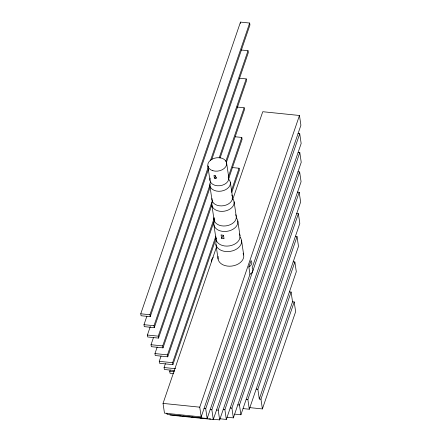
<?xml version="1.0" encoding="UTF-8"?>
<svg xmlns="http://www.w3.org/2000/svg" width="442" height="442" viewBox="0 0 442 442"><rect width="100%" height="100%" fill="white"/><g stroke="black" fill="none" stroke-linecap="round" stroke-linejoin="round"><path stroke-width="0.66" d="M140.766 313.792L240.481 22.1L249.658 23.045L249.945 24.99L150.23 316.682L141.053 315.737L140.766 313.792L149.943 314.732L150.23 316.682M208.331 169.579L154.291 327.66L144.28 326.627L143.993 324.682L146.893 316.19M149.943 314.732L249.658 23.045M210.094 187.27L158.534 338.091L147.689 336.981L147.401 335.03L150.302 326.544M154.291 327.66L154.004 325.71L208.491 166.319M210.502 160.44L248.017 50.697L241.343 50.012M211.685 159.777L248.305 52.648L248.017 50.697M211.856 204.972L163.01 347.871L151.324 346.672L151.037 344.721L153.49 337.544M158.534 338.091L158.247 336.147L210.254 184.016M219.182 157.899L246.188 78.897L239.409 78.201M220.138 157.888L246.476 80.847L246.188 78.897M214.635 219.702L167.761 356.81L155.247 355.528L154.96 353.578L157.192 347.047M216.016 178.43L215.624 175.75A9.509 6.68 -8.4 0 1 213.967 175.463L214.364 178.143A9.509 6.68 -8.4 0 0 216.016 178.43L216.431 177.214M163.01 347.871L162.717 345.92L212.464 200.414M225.845 161.264L244.139 107.754L237 107.025M226.359 162.557L244.426 109.704L244.139 107.754M216.171 238.056L172.894 364.65L159.545 363.28L159.258 361.329L161.043 356.108M167.761 356.81L167.474 354.86L214.121 218.409M228.183 177.275L241.802 137.445L235.21 136.771M174.502 370.523L164.374 369.484L164.081 367.534L165.424 363.622M228.696 178.568L242.089 139.396L241.802 137.445M173.441 373.617L170.026 373.263L169.739 371.313L170.187 370.015M172.894 364.65L172.607 362.7L215.884 236.105M231.276 191.082L239.083 168.242L232.409 167.557M231.79 192.375L239.371 170.192L239.083 168.242M232.636 199.806L262.752 111.715L299.466 115.484L300.908 125.224L252.15 267.858A6.917 4.856 -8.4 0 1 249.951 274.289L201.193 416.916L164.474 413.148L163.037 403.402L216.353 247.443M201.193 416.916L199.751 407.17L299.466 115.484M248.868 266.979L251.067 260.548A6.917 4.856 -8.4 0 1 248.868 266.979L249.951 274.289M166.905 413.082L167.098 414.381L207.149 418.491L205.712 408.745L299.726 133.738L298.057 133.567M207.149 418.491L301.162 143.484L299.726 133.738M169.905 415.071L213.293 419.524L211.856 409.784L299.798 152.534L298.129 152.363M213.293 419.524L301.234 162.28L299.798 152.534M212.889 419.204L219.663 419.9L218.226 410.154L299.643 171.993L297.974 171.822M219.663 419.9L301.079 181.734L299.643 171.993M220.144 418.806L226.315 419.441L224.879 409.695L299.201 192.281L297.532 192.11M226.315 419.441L300.643 202.027L299.201 192.281M227.188 417.248L233.348 417.878L231.912 408.137L298.389 213.674L296.72 213.503M233.348 417.878L299.825 223.42L298.389 213.674M234.757 414.137L240.912 414.767L239.47 405.021L297.041 236.614L295.372 236.442M240.912 414.767L298.483 246.36L297.041 236.614M243.155 408.601L249.299 409.231L247.863 399.485L294.869 261.984L293.201 261.813M249.299 409.231L296.306 271.725L294.869 261.984M249.459 407.596L262.399 408.927L260.962 399.181L259.294 399.01L257.852 389.264L291.09 292.035L289.422 291.864M259.294 399.01L292.532 301.781L291.09 292.035M260.962 399.181L294.201 301.952L292.532 301.781M262.399 408.927L295.637 311.693L294.201 301.952M143.993 324.682L154.004 325.71M147.401 335.03L158.247 336.147M151.037 344.721L162.717 345.92M154.96 353.578L167.474 354.86M159.258 361.329L172.607 362.7M164.081 367.534L175.568 368.716M169.739 371.313L174.518 371.805M256.183 389.093L257.852 389.264M246.194 399.314L247.863 399.485M237.802 404.85L239.47 405.021M230.243 407.966L231.912 408.137M223.21 409.524L224.879 409.695M163.037 403.402L199.751 407.17M204.044 408.574L205.712 408.745M216.558 409.983L218.226 410.154M210.188 409.612L211.856 409.784M174.292 415.242L176.319 415.452M179.032 415.729L180.386 415.867M183.093 416.149L185.126 416.353M187.159 416.563L189.187 416.773M191.9 417.049L193.253 417.187M195.961 417.469L197.994 417.673M200.022 417.883L202.055 418.093M204.762 418.37L206.121 418.508M208.828 418.789L210.862 418.994M240.481 22.1L240.675 23.398M241.542 240.36L243.702 254.979M237.813 221.006L239.967 235.625M234.1 201.779L236.255 216.392M230.381 182.529L232.542 197.149M226.658 163.269L228.818 177.883M221.569 238.26L221.066 234.846A12.105 8.497 -8.4 0 0 223.525 235.31L224.028 238.719A12.105 8.497 -8.4 0 1 221.569 238.26A234.017 164.313 -8.4 0 1 223.298 235.558M207.823 165.888L209.983 180.502M209.823 185.32L211.978 199.939M211.823 204.734L214.072 219.983M213.9 224.796L216.061 239.415M215.928 244.42L218.083 259.04M243.106 253.161A12.967 9.105 -8.4 0 1 231.89 266.062A12.967 9.105 -8.4 0 1 218.188 256.377M239.791 236.851A12.967 9.105 -8.4 0 1 230.188 251.382A12.967 9.105 -8.4 0 1 216.475 240.459M239.415 233.928A12.105 8.497 -8.4 0 1 229.37 245.907A12.105 8.497 -8.4 0 1 216.039 237.542M236.172 217.735A12.105 8.497 -8.4 0 1 226.785 231.354A12.105 8.497 -8.4 0 1 214.707 220.503M235.724 214.696A11.238 7.89 -8.4 0 1 226 225.879A11.238 7.89 -8.4 0 1 214.127 217.486M232.122 198.176A11.238 7.89 -8.4 0 1 224.238 211.204A11.238 7.89 -8.4 0 1 212.624 201.187M231.768 194.994A10.376 7.287 -8.4 0 1 223.79 205.674A10.376 7.287 -8.4 0 1 211.994 198.563M228.542 179.087A10.376 7.287 -8.4 0 1 221.265 191.121A10.376 7.287 -8.4 0 1 210.547 181.872M228.337 176.231A9.509 6.68 -8.4 0 1 219.773 185.734A9.509 6.68 -8.4 0 1 210.204 178.115M214.364 178.143A349.291 245.255 -8.4 0 1 215.652 176.004M211.486 261.857A6.917 4.856 -8.4 0 1 213.177 257.598M212.84 170.711A9.509 6.68 -8.4 0 0 226.674 163.457A9.509 6.68 -8.4 0 0 212.16 159.142A9.509 6.68 -8.4 0 0 212.84 170.711"/></g></svg>
